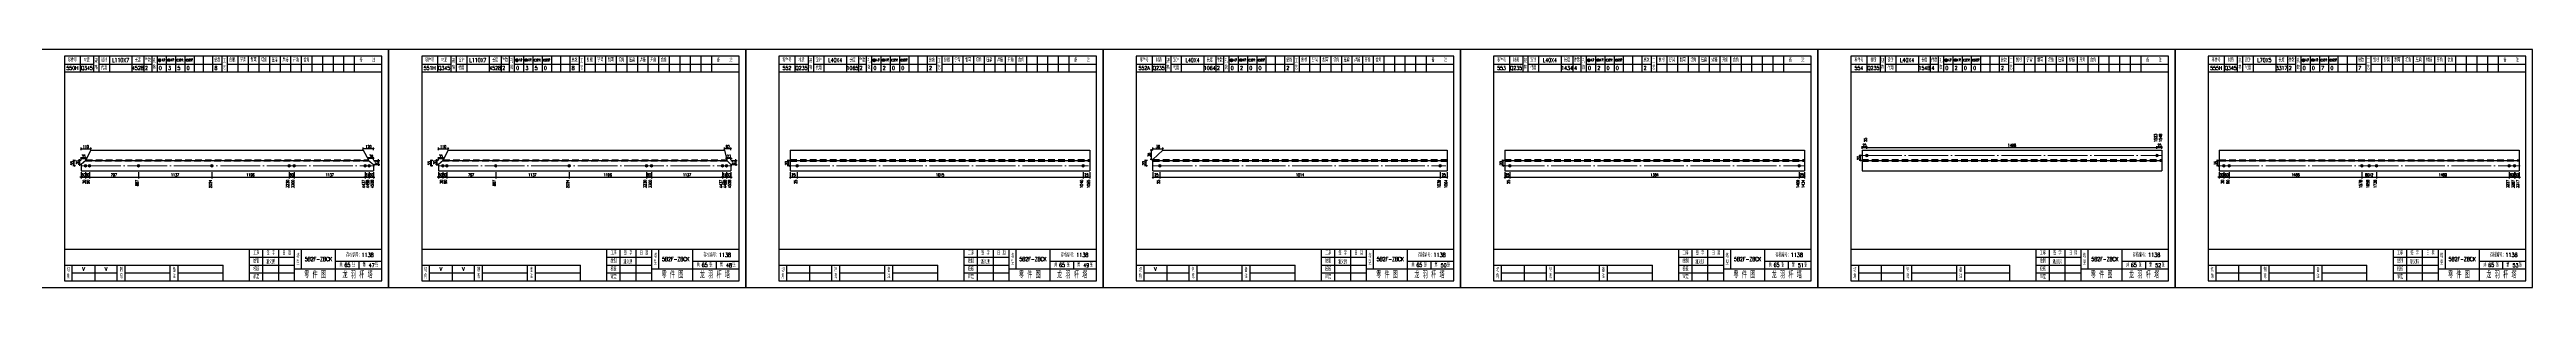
# Model space of a CAD drawing. Header units: millimetres. Extents: x 0 to 30240, y -10896 to -1348.
# Drawn here: x 12434 to 14306, y -3907 to -3727 of the extents above; entities that cross this region are included whole.
import ezdxf
from ezdxf.enums import TextEntityAlignment as Align

# ---------------------------------------------------------------- set-up
doc = ezdxf.new("R2010")
doc.units = ezdxf.units.MM
doc.header["$LTSCALE"] = 20
doc.header["$PDMODE"] = 1
doc.linetypes.add('DASHDOT2X', pattern=[1.75, 1.5, -0.125, 0, -0.125])
doc.linetypes.add('HIDDEN', pattern=[0.375, 0.25, -0.125])
for name, color, linetype, lineweight in [('1', 7, 'Continuous', 25), ('11', 3, 'Continuous', 13), ('2', 1, 'HIDDEN', 13), ('5', 1, 'Continuous', 13), ('7', 2, 'DASHDOT2X', 13)]:
    doc.layers.add(name, color=color, linetype=linetype, lineweight=lineweight)
doc.styles.get("Standard").update_dxf_attribs({"font": 'simplex', "width": 0.7, "bigfont": 'gbhzfs.shx'})
doc.styles.add('SYMBOL_TXT', font='txt.shx', dxfattribs={"width": 0.6})
doc.styles.add('TITLE_TXT', font='simplex.shx', dxfattribs={"width": 0.75, "height": 2.5, "bigfont": 'gbhzfs.shx'})
doc.dimstyles.get("Standard").update_dxf_attribs({"dimtxt": 2.1, "dimasz": 1, "dimexe": 1.05, "dimexo": 0, "dimgap": 0.63, "dimtad": 1, "dimzin": 0, "dimdsep": 46, "dimtxsty": 'standard', "dimblk": 'OBLIQUE', "dimblk1": 'OBLIQUE', "dimblk2": 'OBLIQUE', "dimcen": 0.09, "dimadec": 0, "dimazin": 0, "dimtfac": 1, "dimtdec": 1, "dimtix": 1, "dimtmove": 0, "dimatfit": 3, "dimfxl": 0, "dimtolj": 1, "dimtzin": 0, "dimarcsym": 0})
pattern_1 = [(0, (-3, 0), (0, 0.0125), [])]

# ---------------------------------------------------------------- blocks, each defined once
blk = doc.blocks.new('M12_HOLE')
h = blk.add_hatch()
h.set_pattern_fill('LINE', scale=0.1, style=0)
h.set_pattern_definition(pattern_1)
h.paths.add_polyline_path([(-5, 0, 1), (-1, 0, 1)])
at = {"color": 7}
blk.add_circle((-3, 0), 2, dxfattribs=at)
at = {"color": 7, "attachment_point": 1, "style": 'SYMBOL_TXT'}
for s, insert, char_height, width in [('13\\f??|b0|i0|c0|p54;.', (-0.1, 2.1), 3.5, 5.707), ('5', (3.7, 2.3), 1.8, 2.931)]:
    blk.add_mtext(s, dxfattribs=dict(at, insert=insert, char_height=char_height, width=width))
blk = doc.blocks.new('M16_HOLE')
h = blk.add_hatch()
h.set_pattern_fill('LINE', scale=0.1, style=0)
h.set_pattern_definition(pattern_1)
h.paths.add_polyline_path([(-1.6, 1.4, 0.668179), (-5, 0, 0.198912), (-4.4, -1.4)])
at = {"color": 7}
blk.add_circle((-3, 0), 2, dxfattribs=at)
at = {"color": 7, "attachment_point": 1, "style": 'SYMBOL_TXT'}
for s, insert, char_height, width in [('17.', (-0.4, 2.1), 3.5, 6.316), ('5', (3.6, 2.3), 1.8, 1.822)]:
    blk.add_mtext(s, dxfattribs=dict(at, insert=insert, char_height=char_height, width=width))
blk = doc.blocks.new('M20_HOLE')
at = {"color": 7}
blk.add_circle((-3, 0), 2, dxfattribs=at)
at = {"color": 7, "attachment_point": 1, "style": 'SYMBOL_TXT'}
for s, insert, char_height, width in [('21.', (-0.7, 2), 3.5, 6.074), ('5', (3.3, 2), 1.8, 1.458)]:
    blk.add_mtext(s, dxfattribs=dict(at, insert=insert, char_height=char_height, width=width))
blk = doc.blocks.new('M24_HOLE')
at = {"color": 7}
for radius in [2, 1.5]:
    blk.add_circle((-3, 0), radius, dxfattribs=at)
at = {"color": 7, "attachment_point": 1, "style": 'SYMBOL_TXT'}
for s, insert, char_height, width in [('25.', (-0.7, 2.1), 3.5, 2.429), ('5', (3.9, 2.3), 1.8, 1.944)]:
    blk.add_mtext(s, dxfattribs=dict(at, insert=insert, char_height=char_height, width=width))
blk = doc.blocks.new('JgCard')
for p, q in [((270, 180), (0, 180)), ((0, 180), (0, 0)), ((265, 175), (25, 175)), ((25, 175), (25, 5)), ((25, 169), (47, 169)), ((37, 175), (37, 163)), ((47, 175), (47, 163)), ((51, 175), (51, 163)), ((51, 169), (91, 169)), ((59, 175), (59, 163)), ((76, 175), (76, 163)), ((85, 175), (85, 163)), ((91, 175), (91, 163)), ((95, 175), (95, 163)), ((95, 169), (144, 169)), ((102, 175), (102, 163)), ((109, 175), (109, 163)), ((116, 175), (116, 163)), ((123, 175), (123, 163)), ((130, 175), (130, 163)), ((137, 175), (137, 163)), ((144, 175), (144, 163)), ((148, 175), (148, 163)), ((148, 169), (265, 169)), ((156, 175), (156, 163)), ((164, 175), (164, 163)), ((172, 175), (172, 163)), ((180, 175), (180, 163)), ((188, 175), (188, 163)), ((196, 175), (196, 163)), ((204, 175), (204, 163)), ((212, 175), (212, 163)), ((220, 175), (220, 163)), ((228, 175), (228, 163)), ((236, 175), (236, 163)), ((244, 175), (244, 163)), ((265, 5), (265, 175)), ((270, 0), (270, 180)), ((25, 163), (265, 163)), ((25, 29), (265, 29)), ((165, 5), (165, 29)), ((165, 23), (199, 23)), ((175, 5), (175, 29)), ((187, 5), (187, 29)), ((199, 5), (199, 29)), ((204, 29), (204, 14)), ((230, 5), (230, 29)), ((230, 20), (265, 20)), ((247.5, 20), (247.5, 14)), ((0, 0), (270, 0)), ((25, 17), (145, 17)), ((25, 5), (265, 5)), ((31, 5), (31, 17)), ((31, 11), (65, 11)), ((48, 17), (48, 5)), ((65, 5), (65, 17)), ((71, 5), (71, 17)), ((71, 11), (105, 11)), ((105, 5), (105, 17)), ((111, 5), (111, 17)), ((111, 11), (145, 11)), ((145, 5), (145, 17)), ((165, 17), (199, 17)), ((165, 11), (199, 11)), ((199, 14), (265, 14))]:
    blk.add_line(p, q)
blk.add_lwpolyline([(96, 172, -1), (98, 172, -1)], format="xyb", close=True)
blk.add_point((145, 96))
at = {"xscale": 0.5, "yscale": 0.5, "zscale": 0.5}
for name, p in [('M12_HOLE', (98.5, 172)), ('M16_HOLE', (105.5, 172)), ('M20_HOLE', (112.5, 172)), ('M24_HOLE', (119.5, 172))]:
    blk.add_blockref(name, p, dxfattribs=at)
at = {"style": 'TITLE_TXT', "width": 0.75}
for s, height, p in [('潘义鹏', 3, (177.4, 17.9)), ('存档编号：1138', 3.08, (238, 23.1)), ('龙 羽 杆 塔', 5, (235.2, 7))]:
    blk.add_text(s, height=height, dxfattribs=at).set_placement(p)
at = {"attachment_point": 5, "style": 'TITLE_TXT'}
for s, insert, char_height, width in [('零件号', (31, 172), 3, 15), ('材质', (42, 172), 3, 8), ('规格', (49, 169), 3, 4), ('设计', (55, 172), 3, 8), ('长度', (80.5, 172), 3, 8), ('件数', (88, 172), 3, 6), ('孔数', (93, 169), 3, 4), ('总数', (140.5, 172), 3, 7), ('工\\P艺', (146, 169), 3, 4), ('刨根', (152, 172), 3, 8), ('铲背', (160, 172), 3, 8), ('制弯', (168, 172), 3, 8), ('切角', (176, 172), 3, 8), ('压扁', (184, 172), 3, 8), ('焊接', (192, 172), 3, 8), ('开角', (200, 172), 3, 8), ('合角', (208, 172), 3, 8), ('备    注', (254, 172), 3, 22), ('代用', (55, 166), 3, 8), ('绘制', (170, 20), 3, 10), ('工序', (170, 26), 3, 10), ('签 字', (181, 26), 3, 12), ('日 期', (193, 26), 3, 12), ('塔\\P型', (201.5, 21.5), 3, 5), ('共    张', (238.8, 17), 3, 17.5), ('第    张', (256.2, 17), 3, 17.5), ('切\\P角', (28, 11), 3, 6), ('制\\P弯', (68, 11), 3, 6), ('备\\P注', (108, 11), 3, 6), ('校核', (170, 14), 3, 10), ('审定', (170, 8), 3, 10), ('零 件 图', (214.5, 9.5), 5, 31)]:
    blk.add_mtext(s, dxfattribs=dict(at, insert=insert, char_height=char_height, width=width))
blk = doc.blocks.new('M20')
for p, q in [((-0.5, 0), (0.5, 0)), ((0, -0.5), (0, 0.5))]:
    blk.add_line(p, q)
blk.add_circle((0, 0), 1)
blk = doc.blocks.new('M16')
for p, q in [((-0.7, -0.7), (0.7, 0.7)), ((-0.4, 0), (0.4, 0)), ((0, 0.4), (0, -0.4))]:
    blk.add_line(p, q)
blk.add_circle((0, 0), 1)
for radius in [0.8, 0.6, 0.4, 0.2]:
    blk.add_arc((0, 0), radius, 225, 45)
blk = doc.blocks.new('_Oblique')
at = {"color": 0, "linetype": 'ByBlock', "lineweight": -2}
blk.add_line((-0.5, -0.5), (0.5, 0.5), dxfattribs=at)
blk = doc.blocks.new('*D2716')
at = {"layer": '11', "color": 0, "lineweight": -2}
for p, q in [((12457.6, -3823.4), (12456.6, -3823.4)), ((12457.6, -3819.7), (12457.6, -3824.5)), ((12457.6, -3823.4), (12461, -3823.4)), ((12461, -3819.7), (12461, -3824.5)), ((12461, -3823.4), (12462, -3823.4))]:
    blk.add_line(p, q, dxfattribs=at)
at = {"layer": 'Defpoints', "color": 0}
for p in [(12457.6, -3819.7), (12461, -3819.7), (12461, -3823.4)]:
    blk.add_point(p, dxfattribs=at)
at = {"layer": '11', "color": 0, "lineweight": -2}
blk.add_blockref('_Oblique', (12457.6, -3823.4), dxfattribs=at)
at = {"layer": '11', "color": 0, "lineweight": -2, "rotation": 180}
blk.add_blockref('_Oblique', (12461, -3823.4), dxfattribs=at)
at = {"layer": '11', "color": 0, "insert": (12459.3, -3821.7), "char_height": 2.1, "attachment_point": 5}
blk.add_mtext('\\A1;30', dxfattribs=at)
blk = doc.blocks.new('*D2717')
at = {"layer": '11', "color": 0, "lineweight": -2}
for p, q in [((12461, -3823.4), (12460, -3823.4)), ((12461, -3819.7), (12461, -3824.5)), ((12461, -3823.4), (12464, -3823.4)), ((12464, -3819.7), (12464, -3824.5)), ((12464, -3823.4), (12465, -3823.4))]:
    blk.add_line(p, q, dxfattribs=at)
at = {"layer": 'Defpoints', "color": 0}
for p in [(12461, -3819.7), (12464, -3819.7), (12464, -3823.4)]:
    blk.add_point(p, dxfattribs=at)
at = {"layer": '11', "color": 0, "lineweight": -2}
blk.add_blockref('_Oblique', (12461, -3823.4), dxfattribs=at)
at = {"layer": '11', "color": 0, "lineweight": -2, "rotation": 180}
blk.add_blockref('_Oblique', (12464, -3823.4), dxfattribs=at)
at = {"layer": '11', "color": 0, "insert": (12462.5, -3821.7), "char_height": 2.1, "attachment_point": 5}
blk.add_mtext('\\A1;60', dxfattribs=at)
blk = doc.blocks.new('*D2723')
at = {"layer": '11', "color": 0, "lineweight": -2}
for p, q in [((12672.3, -3823.4), (12671.3, -3823.4)), ((12672.3, -3819.7), (12672.3, -3824.5)), ((12672.3, -3823.4), (12675.3, -3823.4)), ((12675.3, -3819.7), (12675.3, -3824.5)), ((12675.3, -3823.4), (12676.3, -3823.4))]:
    blk.add_line(p, q, dxfattribs=at)
at = {"layer": 'Defpoints', "color": 0}
for p in [(12672.3, -3819.7), (12675.3, -3819.7), (12675.3, -3823.4)]:
    blk.add_point(p, dxfattribs=at)
at = {"layer": '11', "color": 0, "lineweight": -2}
blk.add_blockref('_Oblique', (12672.3, -3823.4), dxfattribs=at)
at = {"layer": '11', "color": 0, "lineweight": -2, "rotation": 180}
blk.add_blockref('_Oblique', (12675.3, -3823.4), dxfattribs=at)
at = {"layer": '11', "color": 0, "insert": (12673.8, -3821.7), "char_height": 2.1, "attachment_point": 5}
blk.add_mtext('\\A1;61', dxfattribs=at)
blk = doc.blocks.new('*D2724')
at = {"layer": '11', "color": 0, "lineweight": -2}
for p, q in [((12675.3, -3823.4), (12674.3, -3823.4)), ((12675.3, -3819.7), (12675.3, -3824.5)), ((12675.3, -3823.4), (12678.7, -3823.4)), ((12678.7, -3819.7), (12678.7, -3824.5)), ((12678.7, -3823.4), (12679.7, -3823.4))]:
    blk.add_line(p, q, dxfattribs=at)
at = {"layer": 'Defpoints', "color": 0}
for p in [(12675.3, -3819.7), (12678.7, -3819.7), (12678.7, -3823.4)]:
    blk.add_point(p, dxfattribs=at)
at = {"layer": '11', "color": 0, "lineweight": -2}
blk.add_blockref('_Oblique', (12675.3, -3823.4), dxfattribs=at)
at = {"layer": '11', "color": 0, "lineweight": -2, "rotation": 180}
blk.add_blockref('_Oblique', (12678.7, -3823.4), dxfattribs=at)
at = {"layer": '11', "color": 0, "insert": (12677, -3821.7), "char_height": 2.1, "attachment_point": 5}
blk.add_mtext('\\A1;30', dxfattribs=at)
blk = doc.blocks.new('*D2727')
at = {"layer": '11', "color": 0, "lineweight": -2}
for p, q in [((12457.6, -3810.9), (12455.5, -3810.9)), ((12457.6, -3813.9), (12455.5, -3813.9)), ((12456.5, -3810.9), (12456.5, -3809.9)), ((12456.5, -3810.9), (12456.5, -3813.9)), ((12456.5, -3813.9), (12456.5, -3814.9))]:
    blk.add_line(p, q, dxfattribs=at)
at = {"layer": 'Defpoints', "color": 0}
for p in [(12456.5, -3813.9), (12457.6, -3810.9), (12457.6, -3813.9)]:
    blk.add_point(p, dxfattribs=at)
at = {"layer": '11', "color": 0, "lineweight": -2}
for p, rotation in [((12456.5, -3810.9), 270), ((12456.5, -3813.9), 90)]:
    blk.add_blockref('_Oblique', p, dxfattribs=dict(at, rotation=rotation))
at = {"layer": '11', "color": 0, "insert": (12454.9, -3812.4), "char_height": 2.1, "attachment_point": 5, "rotation": 90}
blk.add_mtext('\\A1;30', dxfattribs=at)
blk = doc.blocks.new('*D2728')
at = {"layer": '11', "color": 0, "lineweight": -2}
for p, q in [((12670.9, -3803.1), (12670.9, -3801)), ((12678.7, -3802.1), (12670.9, -3802.1)), ((12678.7, -3803.1), (12678.7, -3801))]:
    blk.add_line(p, q, dxfattribs=at)
at = {"layer": 'Defpoints', "color": 0}
for p in [(12670.9, -3802.1), (12670.9, -3803.1), (12678.7, -3803.1)]:
    blk.add_point(p, dxfattribs=at)
at = {"layer": '11', "color": 0, "lineweight": -2, "rotation": 180}
blk.add_blockref('_Oblique', (12670.9, -3802.1), dxfattribs=at)
at = {"layer": '11', "color": 0, "lineweight": -2}
blk.add_blockref('_Oblique', (12678.7, -3802.1), dxfattribs=at)
at = {"layer": '11', "color": 0, "insert": (12674.8, -3800.4), "char_height": 2.1, "attachment_point": 5}
blk.add_mtext('\\A1;120', dxfattribs=at)
blk = doc.blocks.new('*D2729')
at = {"layer": '11', "color": 0, "lineweight": -2}
for p, q in [((12674.8, -3810.4), (12674.8, -3808.3)), ((12678.7, -3809.4), (12674.8, -3809.4)), ((12678.7, -3810.4), (12678.7, -3808.3))]:
    blk.add_line(p, q, dxfattribs=at)
at = {"layer": 'Defpoints', "color": 0}
for p in [(12674.8, -3809.4), (12674.8, -3810.4), (12678.7, -3810.4)]:
    blk.add_point(p, dxfattribs=at)
at = {"layer": '11', "color": 0, "lineweight": -2, "rotation": 180}
blk.add_blockref('_Oblique', (12674.8, -3809.4), dxfattribs=at)
at = {"layer": '11', "color": 0, "lineweight": -2}
blk.add_blockref('_Oblique', (12678.7, -3809.4), dxfattribs=at)
at = {"layer": '11', "color": 0, "insert": (12676.8, -3807.7), "char_height": 2.1, "attachment_point": 5}
blk.add_mtext('\\A1;39', dxfattribs=at)
blk = doc.blocks.new('*D2730')
at = {"layer": '11', "color": 0, "lineweight": -2}
for p, q in [((12678.7, -3810.9), (12683.4, -3810.9)), ((12678.7, -3813.9), (12683.4, -3813.9)), ((12682.4, -3810.9), (12682.4, -3809.9)), ((12682.4, -3810.9), (12682.4, -3813.9)), ((12682.4, -3813.9), (12682.4, -3814.9))]:
    blk.add_line(p, q, dxfattribs=at)
at = {"layer": 'Defpoints', "color": 0}
for p in [(12678.7, -3810.9), (12678.7, -3813.9), (12682.4, -3813.9)]:
    blk.add_point(p, dxfattribs=at)
at = {"layer": '11', "color": 0, "lineweight": -2}
for p, rotation in [((12682.4, -3810.9), 270), ((12682.4, -3813.9), 90)]:
    blk.add_blockref('_Oblique', p, dxfattribs=dict(at, rotation=rotation))
at = {"layer": '11', "color": 0, "insert": (12680.7, -3812.4), "char_height": 2.1, "attachment_point": 5, "rotation": 90}
blk.add_mtext('\\A1;42', dxfattribs=at)
blk = doc.blocks.new('*D2732')
at = {"layer": '11', "color": 0, "lineweight": -2}
for p, q in [((12727.6, -3823.4), (12726.6, -3823.4)), ((12727.6, -3819.7), (12727.6, -3824.5)), ((12727.6, -3823.4), (12731, -3823.4)), ((12731, -3819.7), (12731, -3824.5)), ((12731, -3823.4), (12732, -3823.4))]:
    blk.add_line(p, q, dxfattribs=at)
at = {"layer": 'Defpoints', "color": 0}
for p in [(12727.6, -3819.7), (12731, -3819.7), (12731, -3823.4)]:
    blk.add_point(p, dxfattribs=at)
at = {"layer": '11', "color": 0, "lineweight": -2}
blk.add_blockref('_Oblique', (12727.6, -3823.4), dxfattribs=at)
at = {"layer": '11', "color": 0, "lineweight": -2, "rotation": 180}
blk.add_blockref('_Oblique', (12731, -3823.4), dxfattribs=at)
at = {"layer": '11', "color": 0, "insert": (12729.3, -3821.7), "char_height": 2.1, "attachment_point": 5}
blk.add_mtext('\\A1;30', dxfattribs=at)
blk = doc.blocks.new('*D2733')
at = {"layer": '11', "color": 0, "lineweight": -2}
for p, q in [((12731, -3823.4), (12730, -3823.4)), ((12731, -3819.7), (12731, -3824.5)), ((12731, -3823.4), (12734, -3823.4)), ((12734, -3819.7), (12734, -3824.5)), ((12734, -3823.4), (12735, -3823.4))]:
    blk.add_line(p, q, dxfattribs=at)
at = {"layer": 'Defpoints', "color": 0}
for p in [(12731, -3819.7), (12734, -3819.7), (12734, -3823.4)]:
    blk.add_point(p, dxfattribs=at)
at = {"layer": '11', "color": 0, "lineweight": -2}
blk.add_blockref('_Oblique', (12731, -3823.4), dxfattribs=at)
at = {"layer": '11', "color": 0, "lineweight": -2, "rotation": 180}
blk.add_blockref('_Oblique', (12734, -3823.4), dxfattribs=at)
at = {"layer": '11', "color": 0, "insert": (12732.5, -3821.7), "char_height": 2.1, "attachment_point": 5}
blk.add_mtext('\\A1;60', dxfattribs=at)
blk = doc.blocks.new('*D2739')
at = {"layer": '11', "color": 0, "lineweight": -2}
for p, q in [((12942.3, -3823.4), (12941.3, -3823.4)), ((12942.3, -3819.7), (12942.3, -3824.5)), ((12942.3, -3823.4), (12945.3, -3823.4)), ((12945.3, -3819.7), (12945.3, -3824.5)), ((12945.3, -3823.4), (12946.3, -3823.4))]:
    blk.add_line(p, q, dxfattribs=at)
at = {"layer": 'Defpoints', "color": 0}
for p in [(12942.3, -3819.7), (12945.3, -3819.7), (12945.3, -3823.4)]:
    blk.add_point(p, dxfattribs=at)
at = {"layer": '11', "color": 0, "lineweight": -2}
blk.add_blockref('_Oblique', (12942.3, -3823.4), dxfattribs=at)
at = {"layer": '11', "color": 0, "lineweight": -2, "rotation": 180}
blk.add_blockref('_Oblique', (12945.3, -3823.4), dxfattribs=at)
at = {"layer": '11', "color": 0, "insert": (12943.8, -3821.7), "char_height": 2.1, "attachment_point": 5}
blk.add_mtext('\\A1;61', dxfattribs=at)
blk = doc.blocks.new('*D2740')
at = {"layer": '11', "color": 0, "lineweight": -2}
for p, q in [((12945.3, -3823.4), (12944.3, -3823.4)), ((12945.3, -3819.7), (12945.3, -3824.5)), ((12945.3, -3823.4), (12948.7, -3823.4)), ((12948.7, -3819.7), (12948.7, -3824.5)), ((12948.7, -3823.4), (12949.7, -3823.4))]:
    blk.add_line(p, q, dxfattribs=at)
at = {"layer": 'Defpoints', "color": 0}
for p in [(12945.3, -3819.7), (12948.7, -3819.7), (12948.7, -3823.4)]:
    blk.add_point(p, dxfattribs=at)
at = {"layer": '11', "color": 0, "lineweight": -2}
blk.add_blockref('_Oblique', (12945.3, -3823.4), dxfattribs=at)
at = {"layer": '11', "color": 0, "lineweight": -2, "rotation": 180}
blk.add_blockref('_Oblique', (12948.7, -3823.4), dxfattribs=at)
at = {"layer": '11', "color": 0, "insert": (12947, -3821.7), "char_height": 2.1, "attachment_point": 5}
blk.add_mtext('\\A1;30', dxfattribs=at)
blk = doc.blocks.new('*D2743')
at = {"layer": '11', "color": 0, "lineweight": -2}
for p, q in [((12727.6, -3810.9), (12725.5, -3810.9)), ((12727.6, -3813.9), (12725.5, -3813.9)), ((12726.5, -3810.9), (12726.5, -3809.9)), ((12726.5, -3810.9), (12726.5, -3813.9)), ((12726.5, -3813.9), (12726.5, -3814.9))]:
    blk.add_line(p, q, dxfattribs=at)
at = {"layer": 'Defpoints', "color": 0}
for p in [(12726.5, -3813.9), (12727.6, -3810.9), (12727.6, -3813.9)]:
    blk.add_point(p, dxfattribs=at)
at = {"layer": '11', "color": 0, "lineweight": -2}
for p, rotation in [((12726.5, -3810.9), 270), ((12726.5, -3813.9), 90)]:
    blk.add_blockref('_Oblique', p, dxfattribs=dict(at, rotation=rotation))
at = {"layer": '11', "color": 0, "insert": (12724.9, -3812.4), "char_height": 2.1, "attachment_point": 5, "rotation": 90}
blk.add_mtext('\\A1;30', dxfattribs=at)
blk = doc.blocks.new('*D2744')
at = {"layer": '11', "color": 0, "lineweight": -2}
for p, q in [((12943.8, -3803.1), (12943.8, -3801)), ((12948.7, -3802.1), (12943.8, -3802.1)), ((12948.7, -3803.1), (12948.7, -3801))]:
    blk.add_line(p, q, dxfattribs=at)
at = {"layer": 'Defpoints', "color": 0}
for p in [(12943.8, -3802.1), (12943.8, -3803.1), (12948.7, -3803.1)]:
    blk.add_point(p, dxfattribs=at)
at = {"layer": '11', "color": 0, "lineweight": -2, "rotation": 180}
blk.add_blockref('_Oblique', (12943.8, -3802.1), dxfattribs=at)
at = {"layer": '11', "color": 0, "lineweight": -2}
blk.add_blockref('_Oblique', (12948.7, -3802.1), dxfattribs=at)
at = {"layer": '11', "color": 0, "insert": (12946.2, -3800.4), "char_height": 2.1, "attachment_point": 5}
blk.add_mtext('\\A1;60', dxfattribs=at)
blk = doc.blocks.new('*D2745')
at = {"layer": '11', "color": 0, "lineweight": -2}
for p, q in [((12945.6, -3809.4), (12944.6, -3809.4)), ((12945.6, -3810.4), (12945.6, -3808.3)), ((12948.7, -3809.4), (12945.6, -3809.4)), ((12948.7, -3810.4), (12948.7, -3808.3)), ((12948.7, -3809.4), (12949.7, -3809.4))]:
    blk.add_line(p, q, dxfattribs=at)
at = {"layer": 'Defpoints', "color": 0}
for p in [(12945.6, -3809.4), (12945.6, -3810.4), (12948.7, -3810.4)]:
    blk.add_point(p, dxfattribs=at)
at = {"layer": '11', "color": 0, "lineweight": -2}
blk.add_blockref('_Oblique', (12945.6, -3809.4), dxfattribs=at)
at = {"layer": '11', "color": 0, "lineweight": -2, "rotation": 180}
blk.add_blockref('_Oblique', (12948.7, -3809.4), dxfattribs=at)
at = {"layer": '11', "color": 0, "insert": (12947.1, -3807.7), "char_height": 2.1, "attachment_point": 5}
blk.add_mtext('\\A1;23', dxfattribs=at)
blk = doc.blocks.new('*D2746')
at = {"layer": '11', "color": 0, "lineweight": -2}
for p, q in [((12948.7, -3810.9), (12953.4, -3810.9)), ((12948.7, -3813.9), (12953.4, -3813.9)), ((12952.4, -3810.9), (12952.4, -3809.9)), ((12952.4, -3810.9), (12952.4, -3813.9)), ((12952.4, -3813.9), (12952.4, -3814.9))]:
    blk.add_line(p, q, dxfattribs=at)
at = {"layer": 'Defpoints', "color": 0}
for p in [(12948.7, -3810.9), (12948.7, -3813.9), (12952.4, -3813.9)]:
    blk.add_point(p, dxfattribs=at)
at = {"layer": '11', "color": 0, "lineweight": -2}
for p, rotation in [((12952.4, -3810.9), 270), ((12952.4, -3813.9), 90)]:
    blk.add_blockref('_Oblique', p, dxfattribs=dict(at, rotation=rotation))
at = {"layer": '11', "color": 0, "insert": (12950.7, -3812.4), "char_height": 2.1, "attachment_point": 5, "rotation": 90}
blk.add_mtext('\\A1;23', dxfattribs=at)
blk = doc.blocks.new('*D2766')
at = {"layer": '11', "color": 0, "lineweight": -2}
for p, q in [((14073.4, -3823.4), (14072.4, -3823.4)), ((14073.4, -3819.7), (14073.4, -3824.5)), ((14073.4, -3823.4), (14076.8, -3823.4)), ((14076.8, -3819.7), (14076.8, -3824.5)), ((14076.8, -3823.4), (14077.8, -3823.4))]:
    blk.add_line(p, q, dxfattribs=at)
at = {"layer": 'Defpoints', "color": 0}
for p in [(14073.4, -3819.7), (14076.8, -3819.7), (14076.8, -3823.4)]:
    blk.add_point(p, dxfattribs=at)
at = {"layer": '11', "color": 0, "lineweight": -2}
blk.add_blockref('_Oblique', (14073.4, -3823.4), dxfattribs=at)
at = {"layer": '11', "color": 0, "lineweight": -2, "rotation": 180}
blk.add_blockref('_Oblique', (14076.8, -3823.4), dxfattribs=at)
at = {"layer": '11', "color": 0, "insert": (14075.1, -3821.7), "char_height": 2.1, "attachment_point": 5}
blk.add_mtext('\\A1;30', dxfattribs=at)
blk = doc.blocks.new('*D2772')
at = {"layer": '11', "color": 0, "lineweight": -2}
for p, q in [((14296.6, -3823.4), (14295.6, -3823.4)), ((14296.6, -3819.7), (14296.6, -3824.5)), ((14296.6, -3823.4), (14300, -3823.4)), ((14300, -3819.7), (14300, -3824.5)), ((14300, -3823.4), (14301, -3823.4))]:
    blk.add_line(p, q, dxfattribs=at)
at = {"layer": 'Defpoints', "color": 0}
for p in [(14296.6, -3819.7), (14300, -3819.7), (14300, -3823.4)]:
    blk.add_point(p, dxfattribs=at)
at = {"layer": '11', "color": 0, "lineweight": -2}
blk.add_blockref('_Oblique', (14296.6, -3823.4), dxfattribs=at)
at = {"layer": '11', "color": 0, "lineweight": -2, "rotation": 180}
blk.add_blockref('_Oblique', (14300, -3823.4), dxfattribs=at)
at = {"layer": '11', "color": 0, "insert": (14298.3, -3821.7), "char_height": 2.1, "attachment_point": 5}
blk.add_mtext('\\A1;30', dxfattribs=at)

msp = doc.modelspace()

# ---------------------------------------------------------------- linework, layer by layer
at = {"layer": '1'}
for p, q in [((12461.285, -3810.906), (12457.6, -3813.872)), ((12457.6, -3813.872), (12457.6, -3818.676)), ((12464.907, -3803.136), (12461.285, -3810.411)), ((12461.285, -3810.411), (12461.285, -3810.906)), ((12461.285, -3810.906), (12674.811, -3810.906)), ((12464.907, -3803.136), (12670.907, -3803.136)), ((12670.907, -3803.136), (12674.811, -3810.411)), ((12674.811, -3810.411), (12674.811, -3810.906)), ((12674.811, -3810.906), (12678.7, -3813.872)), ((12678.7, -3813.872), (12678.7, -3818.676)), ((12731.285, -3810.906), (12727.6, -3813.872)), ((12727.6, -3813.872), (12727.6, -3818.676)), ((12734.907, -3803.136), (12731.285, -3810.411)), ((12731.285, -3810.411), (12731.285, -3810.906)), ((12731.285, -3810.906), (12945.583, -3810.906)), ((12734.907, -3803.136), (12943.785, -3803.136)), ((12943.785, -3803.136), (12945.583, -3810.411)), ((12945.583, -3810.411), (12945.583, -3810.906)), ((12945.583, -3810.906), (12948.7, -3813.943)), ((12948.7, -3813.943), (12948.7, -3818.676)), ((12993.4, -3803.136), (12993.4, -3818.676)), ((12993.4, -3803.136), (13220, -3803.136)), ((12993.4, -3810.906), (13220, -3810.906)), ((13220, -3803.136), (13220, -3818.676)), ((13267.6, -3810.129), (13275.122, -3803.136)), ((13267.6, -3810.906), (13267.6, -3810.129)), ((13267.6, -3818.676), (13267.6, -3810.906)), ((13267.6, -3810.906), (13490, -3810.906)), ((13275.122, -3803.136), (13490, -3803.136)), ((13490, -3803.136), (13490, -3818.676)), ((13533.4, -3803.136), (13533.4, -3818.676)), ((13533.4, -3803.136), (13760, -3803.136)), ((13533.4, -3810.906), (13760, -3810.906)), ((13760, -3803.136), (13760, -3818.676)), ((13803.4, -3803.136), (13803.4, -3818.676)), ((13803.4, -3803.136), (14030, -3803.136)), ((13803.4, -3810.906), (14030, -3810.906)), ((14030, -3803.136), (14030, -3818.676)), ((14073.4, -3803.136), (14073.4, -3818.676)), ((14073.4, -3803.136), (14300, -3803.136)), ((14073.4, -3810.906), (14300, -3810.906)), ((14300, -3803.136), (14300, -3818.676)), ((12457.6, -3818.676), (12678.7, -3818.676)), ((12727.6, -3818.676), (12948.7, -3818.676)), ((12993.4, -3818.676), (13220, -3818.676)), ((13267.6, -3818.676), (13490, -3818.676)), ((13533.4, -3818.676), (13760, -3818.676)), ((13803.4, -3818.676), (14030, -3818.676)), ((14073.4, -3818.676), (14300, -3818.676))]:
    msp.add_line(p, q, dxfattribs=at)
at = {"layer": '2'}
for p, q in [((12460.671, -3811.4), (12675.459, -3811.4)), ((12461.285, -3810.411), (12674.811, -3810.411)), ((12730.671, -3811.4), (12946.091, -3811.4)), ((12731.285, -3810.411), (12945.583, -3810.411)), ((12993.4, -3810.129), (13220, -3810.129)), ((12993.4, -3811.683), (13220, -3811.683)), ((13267.6, -3810.129), (13490, -3810.129)), ((13267.6, -3811.683), (13490, -3811.683)), ((13533.4, -3810.129), (13760, -3810.129)), ((13533.4, -3811.683), (13760, -3811.683)), ((13803.4, -3810.129), (14030, -3810.129)), ((13803.4, -3811.683), (14030, -3811.683)), ((14073.4, -3810.351), (14300, -3810.351)), ((14073.4, -3811.461), (14300, -3811.461))]:
    msp.add_line(p, q, dxfattribs=at)
at = {"layer": '7'}
for p, q in [((12457.6, -3814.791), (12679.46, -3814.791)), ((12727.6, -3814.791), (12949.46, -3814.791)), ((12993.4, -3814.791), (13218.969, -3814.791)), ((13267.6, -3814.791), (13488.88, -3814.791)), ((13533.4, -3814.791), (13760.219, -3814.791)), ((13803.4, -3807.021), (14030.509, -3807.021)), ((14073.4, -3814.791), (14300.76, -3814.791))]:
    msp.add_line(p, q, dxfattribs=at)

# ---------------------------------------------------------------- block references
at = {"layer": '1'}
for p in [(12420, -3906.906), (12690, -3906.906), (12960, -3906.906), (13230, -3906.906), (13500, -3906.906), (13770, -3906.906), (14040, -3906.906)]:
    msp.add_blockref('JgCard', p, dxfattribs=at)
at = {"layer": '5'}
for name, p in [('M20', (12461.04, -3814.791)), ('M20', (12463.98, -3814.791)), ('M16', (12500.914, -3814.791)), ('M20', (12556.435, -3814.791)), ('M16', (12614.838, -3814.791)), ('M16', (12618.744, -3814.791)), ('M20', (12672.281, -3814.791)), ('M20', (12675.26, -3814.791)), ('M20', (12731.04, -3814.791)), ('M20', (12733.98, -3814.791)), ('M16', (12770.914, -3814.791)), ('M20', (12826.435, -3814.791)), ('M16', (12884.838, -3814.791)), ('M16', (12888.744, -3814.791)), ('M20', (12942.281, -3814.791)), ('M20', (12945.26, -3814.791)), ('M16', (12998.721, -3814.791)), ('M16', (13214.769, -3814.791)), ('M16', (13272.823, -3814.791)), ('M16', (13484.68, -3814.791)), ('M16', (13537.35, -3814.791)), ('M16', (13756.019, -3814.791)), ('M16', (13807.059, -3807.021)), ('M16', (14026.309, -3807.021)), ('M20', (14076.84, -3814.791)), ('M20', (14080.939, -3814.791)), ('M20', (14181.204, -3814.791)), ('M20', (14186.669, -3814.791)), ('M20', (14192.135, -3814.791)), ('M20', (14292.461, -3814.791)), ('M20', (14296.56, -3814.791))]:
    msp.add_blockref(name, p, dxfattribs=at)

# ---------------------------------------------------------------- texts
at = {"style": 'TITLE_TXT', "width": 0.75}
for s, p in [('65', (12656.596, -3891.37)), ('47', (12674.966, -3891.634)), ('65', (12926.596, -3891.37)), ('48', (12944.966, -3891.634)), ('65', (13196.596, -3891.37)), ('49', (13214.966, -3891.634)), ('65', (13466.596, -3891.37)), ('50', (13484.966, -3891.634)), ('65', (13736.596, -3891.37)), ('51', (13754.966, -3891.634)), ('65', (14006.596, -3891.37)), ('52', (14024.966, -3891.634)), ('65', (14276.596, -3891.37)), ('53', (14294.966, -3891.634))]:
    msp.add_text(s, height=3, dxfattribs=at).set_placement(p)
at = {"layer": '1', "width": 0.7}
for s, p in [('550H', (12451, -3740.906)), ('Q345', (12462, -3740.906)), ('L110X7', (12487.5, -3734.906)), ('4528', (12500.5, -3740.906)), ('2', (12507, -3740.906)), ('0', (12517.5, -3740.906)), ('3', (12524.5, -3740.906)), ('5', (12531.5, -3740.906)), ('0', (12538.5, -3740.906)), ('8', (12559.5, -3740.906)), ('551H', (12721, -3740.906)), ('Q345', (12732, -3740.906)), ('L110X7', (12757.5, -3734.906)), ('4528', (12770.5, -3740.906)), ('2', (12777, -3740.906)), ('0', (12787.5, -3740.906)), ('3', (12794.5, -3740.906)), ('5', (12801.5, -3740.906)), ('0', (12808.5, -3740.906)), ('8', (12829.5, -3740.906)), ('552', (12991, -3740.906)), ('Q235', (13002, -3740.906)), ('L40X4', (13027.5, -3734.906)), ('1065', (13040.5, -3740.906)), ('2', (13047, -3740.906)), ('0', (13057.5, -3740.906)), ('2', (13064.5, -3740.906)), ('0', (13071.5, -3740.906)), ('0', (13078.5, -3740.906)), ('2', (13099.5, -3740.906)), ('552A', (13261, -3740.906)), ('Q235', (13272, -3740.906)), ('L40X4', (13297.5, -3734.906)), ('1064', (13310.5, -3740.906)), ('2', (13317, -3740.906)), ('0', (13327.5, -3740.906)), ('2', (13334.5, -3740.906)), ('0', (13341.5, -3740.906)), ('0', (13348.5, -3740.906)), ('2', (13369.5, -3740.906)), ('553', (13531, -3740.906)), ('Q235', (13542, -3740.906)), ('L40X4', (13567.5, -3734.906)), ('1434', (13580.5, -3740.906)), ('4', (13587, -3740.906)), ('0', (13597.5, -3740.906)), ('2', (13604.5, -3740.906)), ('0', (13611.5, -3740.906)), ('0', (13618.5, -3740.906)), ('2', (13639.5, -3740.906)), ('554', (13801, -3740.906)), ('Q235', (13812, -3740.906)), ('L40X4', (13837.5, -3734.906)), ('1548', (13850.5, -3740.906)), ('4', (13857, -3740.906)), ('0', (13867.5, -3740.906)), ('2', (13874.5, -3740.906)), ('0', (13881.5, -3740.906)), ('0', (13888.5, -3740.906)), ('2', (13909.5, -3740.906)), ('555H', (14071, -3740.906)), ('Q345', (14082, -3740.906)), ('L70X5', (14107.5, -3734.906)), ('3317', (14120.5, -3740.906)), ('2', (14127, -3740.906)), ('0', (14137.5, -3740.906)), ('0', (14144.5, -3740.906)), ('7', (14151.5, -3740.906)), ('0', (14158.5, -3740.906)), ('7', (14179.5, -3740.906)), ('V', (12459.5, -3892.906)), ('V', (12476.5, -3892.906)), ('V', (12729.5, -3892.906)), ('V', (12746.5, -3892.906)), ('V', (13269.5, -3892.906))]:
    msp.add_text(s, height=3, dxfattribs=at).set_placement(p, align=Align.MIDDLE_CENTER)
for s, p in [('25', (13807.046, -3796.836)), ('1523', (14026.341, -3796.836)), ('1548', (14030, -3796.836))]:
    msp.add_text(s, height=2.1, rotation=90, dxfattribs=at).set_placement(p)
for s, p in [('30', (12461.04, -3825.501)), ('90', (12463.98, -3825.501)), ('887', (12500.908, -3825.501)), ('2024', (12556.42, -3825.501)), ('3220', (12614.823, -3825.501)), ('3300', (12618.729, -3825.501)), ('4437', (12672.255, -3825.501)), ('4498', (12675.252, -3825.501)), ('4528', (12678.7, -3825.501)), ('30', (12731.04, -3825.501)), ('90', (12733.98, -3825.501)), ('887', (12770.909, -3825.501)), ('2024', (12826.42, -3825.501)), ('3220', (12884.825, -3825.501)), ('3300', (12888.732, -3825.501)), ('4437', (12942.255, -3825.501)), ('4498', (12945.25, -3825.501)), ('4528', (12948.7, -3825.501)), ('25', (12998.691, -3825.501)), ('1040', (13214.679, -3825.501)), ('1065', (13220, -3825.501)), ('25', (13272.796, -3825.501)), ('1039', (13484.777, -3825.501)), ('1064', (13490, -3825.501)), ('25', (13537.35, -3825.501)), ('1409', (13756.037, -3825.501)), ('1434', (13760, -3825.501)), ('30', (14076.84, -3825.501)), ('90', (14080.939, -3825.501)), ('1578', (14181.235, -3825.501)), ('1658', (14186.7, -3825.501)), ('1738', (14192.165, -3825.501)), ('3227', (14292.454, -3825.501)), ('3287', (14296.553, -3825.501)), ('3317', (14300, -3825.501))]:
    msp.add_text(s, height=2.1, rotation=90, dxfattribs=at).set_placement(p, align=Align.RIGHT)
at = {"layer": '1', "char_height": 3, "width": 26, "attachment_point": 5}
for insert in [(12637, -3885.406), (12907, -3885.406), (13177, -3885.406), (13447, -3885.406), (13717, -3885.406), (13987, -3885.406), (14257, -3885.406)]:
    msp.add_mtext('5B2F-ZBCK', dxfattribs=dict(at, insert=insert))

# ---------------------------------------------------------------- dimensions: what is measured, and where the dimension line sits
at = {"layer": '1'}
for base, p1, p2, text in [((12452.35, -3810.906), (12453.35, -3814.791), (12453.35, -3810.906), '55'), ((12722.35, -3810.906), (12723.35, -3814.791), (12723.35, -3810.906), '55'), ((12992.35, -3810.906), (12993.35, -3814.791), (12993.35, -3810.906), '20'), ((13262.35, -3810.906), (13263.35, -3814.791), (13263.35, -3810.906), '20'), ((13532.35, -3810.906), (13533.35, -3814.791), (13533.35, -3810.906), '20'), ((13802.35, -3807.021), (13803.35, -3810.906), (13803.35, -3807.021), '20'), ((14072.35, -3810.906), (14073.35, -3814.791), (14073.35, -3810.906), '35')]:
    msp.add_linear_dim(base=base, p1=p1, p2=p2, angle=90, text=text, dimstyle='standard', dxfattribs=at).render()
at = {"layer": '11'}
for base, p1, p2, text in [((12464.907, -3802.086), (12457.6, -3803.136), (12464.907, -3803.136), '110'), ((12734.907, -3802.086), (12727.6, -3803.136), (12734.907, -3803.136), '110'), ((13275.122, -3802.086), (13267.6, -3803.136), (13275.122, -3803.136), '36'), ((13807.059, -3801.036), (13803.4, -3802.086), (13807.059, -3802.086), '25'), ((14026.309, -3801.036), (13807.059, -3802.086), (14026.309, -3802.086), '1498'), ((14030, -3801.036), (14026.309, -3802.086), (14030, -3802.086), '25'), ((12461.285, -3809.361), (12457.6, -3810.411), (12461.285, -3810.411), '35'), ((12731.285, -3809.361), (12727.6, -3810.411), (12731.285, -3810.411), '35'), ((12500.914, -3823.401), (12463.98, -3819.726), (12500.914, -3819.726), '797'), ((12556.435, -3823.401), (12500.914, -3819.726), (12556.435, -3819.726), '1137'), ((12614.838, -3823.401), (12556.435, -3819.726), (12614.838, -3819.726), '1196'), ((12618.744, -3823.401), (12614.838, -3819.726), (12618.744, -3819.726), '80'), ((12672.281, -3823.401), (12618.744, -3819.726), (12672.281, -3819.726), '1137'), ((12770.914, -3823.401), (12733.98, -3819.726), (12770.914, -3819.726), '797'), ((12826.435, -3823.401), (12770.914, -3819.726), (12826.435, -3819.726), '1137'), ((12884.838, -3823.401), (12826.435, -3819.726), (12884.838, -3819.726), '1196'), ((12888.744, -3823.401), (12884.838, -3819.726), (12888.744, -3819.726), '80'), ((12942.281, -3823.401), (12888.744, -3819.726), (12942.281, -3819.726), '1137'), ((12998.721, -3823.401), (12993.4, -3819.726), (12998.721, -3819.726), '25'), ((13214.769, -3823.401), (12998.721, -3819.726), (13214.769, -3819.726), '1015'), ((13220, -3823.401), (13214.769, -3819.726), (13220, -3819.726), '25'), ((13272.823, -3823.401), (13267.6, -3819.726), (13272.823, -3819.726), '25'), ((13484.68, -3823.401), (13272.823, -3819.726), (13484.68, -3819.726), '1014'), ((13490, -3823.401), (13484.68, -3819.726), (13490, -3819.726), '25'), ((13537.35, -3823.401), (13533.4, -3819.726), (13537.35, -3819.726), '25'), ((13756.019, -3823.401), (13537.35, -3819.726), (13756.019, -3819.726), '1384'), ((13760, -3823.401), (13756.019, -3819.726), (13760, -3819.726), '25'), ((14080.939, -3823.401), (14076.84, -3819.726), (14080.939, -3819.726), '60'), ((14181.204, -3823.401), (14080.939, -3819.726), (14181.204, -3819.726), '1488'), ((14192.135, -3823.401), (14181.204, -3819.726), (14192.135, -3819.726), '80X2'), ((14292.461, -3823.401), (14192.135, -3819.726), (14292.461, -3819.726), '1489'), ((14296.56, -3823.401), (14292.461, -3819.726), (14296.56, -3819.726), '60')]:
    msp.add_linear_dim(base=base, p1=p1, p2=p2, text=text, dimstyle='standard', dxfattribs=at).render()
for base, p1, p2, text, picture, middle in [((12670.907, -3802.086), (12678.7, -3803.136), (12670.907, -3803.136), '120', '*D2728', (12674.803, -3800.406)), ((12943.785, -3802.086), (12948.7, -3803.136), (12943.785, -3803.136), '60', '*D2744', (12946.243, -3800.406)), ((12674.811, -3809.361), (12678.7, -3810.411), (12674.811, -3810.411), '39', '*D2729', (12676.756, -3807.681)), ((12945.583, -3809.361), (12948.7, -3810.411), (12945.583, -3810.411), '23', '*D2745', (12947.142, -3807.681)), ((12461.04, -3823.401), (12457.6, -3819.726), (12461.04, -3819.726), '30', '*D2716', (12459.32, -3821.721)), ((12463.98, -3823.401), (12461.04, -3819.726), (12463.98, -3819.726), '60', '*D2717', (12462.51, -3821.721)), ((12675.26, -3823.401), (12672.281, -3819.726), (12675.26, -3819.726), '61', '*D2723', (12673.771, -3821.721)), ((12678.7, -3823.401), (12675.26, -3819.726), (12678.7, -3819.726), '30', '*D2724', (12676.98, -3821.721)), ((12731.04, -3823.401), (12727.6, -3819.726), (12731.04, -3819.726), '30', '*D2732', (12729.32, -3821.721)), ((12733.98, -3823.401), (12731.04, -3819.726), (12733.98, -3819.726), '60', '*D2733', (12732.51, -3821.721)), ((12945.26, -3823.401), (12942.281, -3819.726), (12945.26, -3819.726), '61', '*D2739', (12943.771, -3821.721)), ((12948.7, -3823.401), (12945.26, -3819.726), (12948.7, -3819.726), '30', '*D2740', (12946.98, -3821.721)), ((14076.84, -3823.401), (14073.4, -3819.726), (14076.84, -3819.726), '30', '*D2766', (14075.12, -3821.721)), ((14300, -3823.401), (14296.56, -3819.726), (14300, -3819.726), '30', '*D2772', (14298.28, -3821.721))]:
    dim = msp.add_linear_dim(base=base, p1=p1, p2=p2, text=text, dimstyle='standard', dxfattribs=at)
    dim.commit()
    dim.dimension.update_dxf_attribs({"geometry": picture, "text_midpoint": middle})
for base, p1, p2, text, picture, middle in [((12456.55, -3813.872), (12457.6, -3810.906), (12457.6, -3813.872), '30', '*D2727', (12454.87, -3812.389)), ((12682.375, -3813.872), (12678.7, -3810.906), (12678.7, -3813.872), '42', '*D2730', (12680.695, -3812.389)), ((12726.55, -3813.872), (12727.6, -3810.906), (12727.6, -3813.872), '30', '*D2743', (12724.87, -3812.389)), ((12952.375, -3813.943), (12948.7, -3810.906), (12948.7, -3813.943), '23', '*D2746', (12950.695, -3812.424))]:
    dim = msp.add_linear_dim(base=base, p1=p1, p2=p2, angle=90, text=text, dimstyle='standard', dxfattribs=at)
    dim.commit()
    dim.dimension.update_dxf_attribs({"geometry": picture, "text_midpoint": middle})
msp.add_linear_dim(base=(13266.55, -3803.136), p1=(13267.6, -3810.129), p2=(13267.6, -3803.136), angle=90, text='36', dimstyle='standard', dxfattribs=at).render()

doc.saveas('drawing.dxf')
